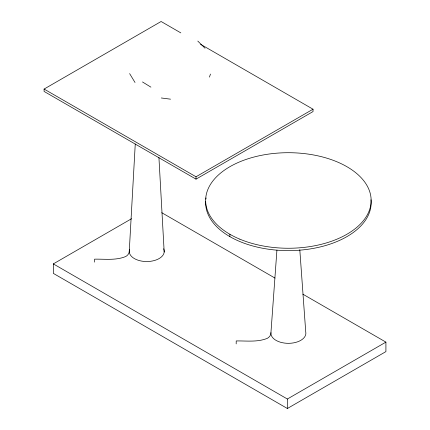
<?xml version="1.0" encoding="UTF-8"?>
<svg xmlns="http://www.w3.org/2000/svg" width="430" height="430" viewBox="0 0 430 430"><rect width="100%" height="100%" fill="white"/><g stroke="black" fill="none" stroke-linecap="round" stroke-linejoin="round"><path stroke-width="0.64" d="M94.519 262.123L94.568 259.161C104.888 258.967 115.842 260.591 125.662 256.543C127.801 255.409 129.328 253.334 129.285 250.857L135.256 143.996M236.172 343.903L236.226 340.947C246.546 340.754 257.5 342.377 267.32 338.329C269.459 337.195 270.986 335.12 270.943 332.643L276.92 250.169M210.501 74.068L209.41 77.11M200.541 44.263L313.029 109.209L313.029 111.58L196.01 179.143L44.086 91.434L44.086 89.064L161.11 21.5L180.826 32.884M44.086 89.064L196.01 176.773L313.029 109.209M302.865 294.179L385.914 342.124L385.914 351.606L287.369 408.5L53.325 273.378L53.325 263.896L131.58 218.714M53.325 263.896L287.369 399.019L385.914 342.124M161.304 97.981L170.538 99.174M161.744 212.7L274.99 278.081M142.486 81.953L150.919 87.15M197.805 41.081L205.002 48.219M129.623 73.611L135.025 82.49M299.801 249.739L305.741 331.981A17.48 10.094 0 0 1 288.965 343.323A17.48 10.094 0 0 1 270.943 332.643M158.928 157.514L164.19 252.039M287.369 399.019L287.369 408.5M229.883 234.259L229.883 236.629M196.01 176.773L196.01 179.143M164.083 250.201A17.48 10.094 0 0 1 146.243 261.537A17.48 10.094 0 0 1 129.543 249.636M163.588 248.76A17.48 10.094 0 0 1 163.959 249.717M370.966 199.762A82.748 47.773 0 0 1 290.003 250.615A82.748 47.773 0 0 1 205.674 201.616M205.9 199.144A82.748 47.773 0 0 1 206.088 197.918M239.843 239.166A82.748 47.773 0 0 0 370.698 205.411A82.748 47.773 0 0 0 254.646 156.859A82.748 47.773 0 0 0 239.843 239.166"/></g></svg>
